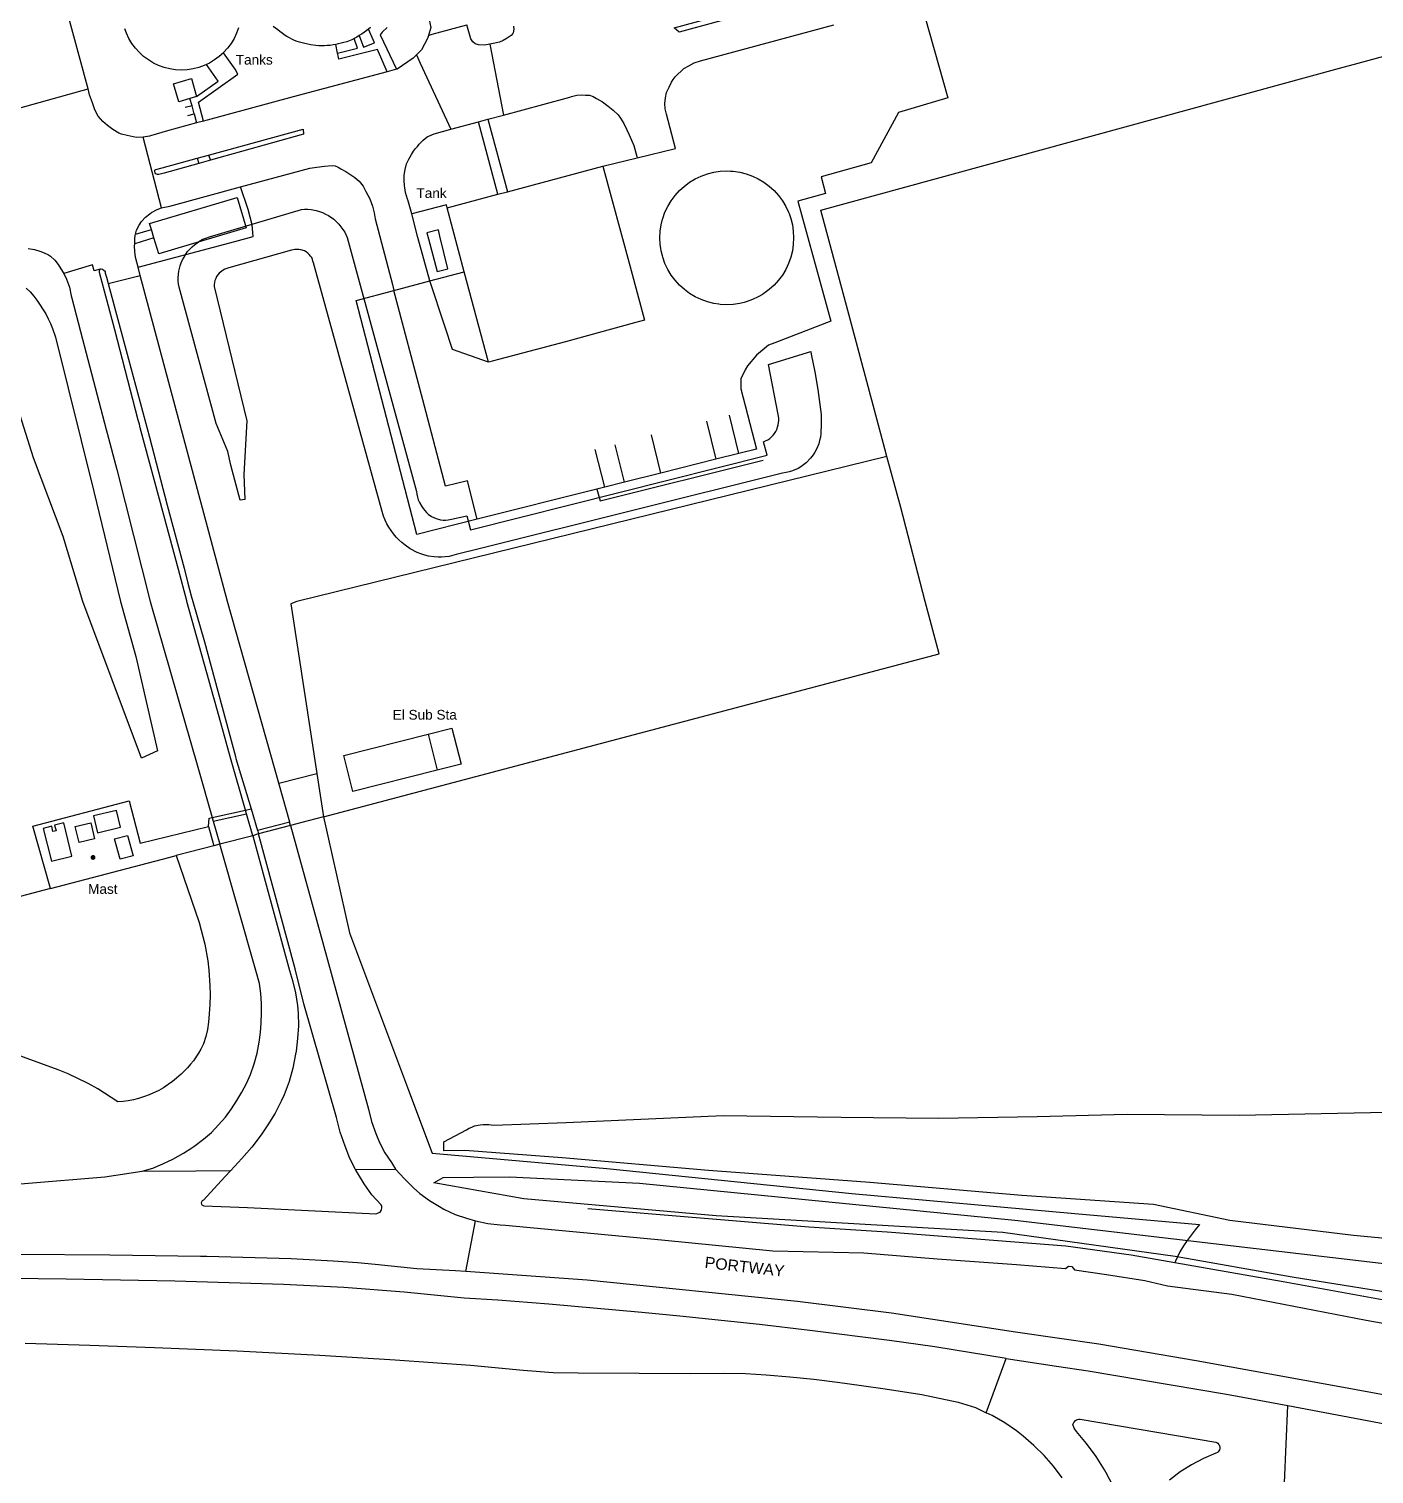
# Model space of a CAD drawing. Header units: millimetres. Extents: x 111502 to 977541, y 8702 to 1044108.
# Drawn here: x 488647.1 to 488854.7, y 240365.3 to 240588.4 of the extents above; entities that cross this region are included whole.
import ezdxf

# ---------------------------------------------------------------- set-up
doc = ezdxf.new("R2010")
doc.units = ezdxf.units.MM
doc.header["$LTSCALE"] = 0.25
doc.linetypes.add('DASHED2', pattern=[9.525, 6.35, -3.175])
doc.layers.add('E HVSS As Laid HV', color=10, linetype='Continuous')
doc.layers.add('X HVSS Site Background', color=8, linetype='Continuous')
doc.styles.add('OS Master Map$1$Standard', font='txt')

# ---------------------------------------------------------------- blocks, each defined once
blk = doc.blocks.new('OS Master Map$1$OSS9')
at = {"color": 8, "true_color": 0x707070, "const_width": 0.375, "flags": 128}
blk.add_lwpolyline([(0.188, 0), (0.181, 0.049), (0.162, 0.094), (0.133, 0.133), (0.094, 0.162), (0.049, 0.181), (0, 0.188), (-0.049, 0.181), (-0.094, 0.162), (-0.133, 0.133), (-0.162, 0.094), (-0.181, 0.049), (-0.188, 0), (-0.181, -0.049), (-0.162, -0.094), (-0.133, -0.133), (-0.094, -0.162), (-0.049, -0.181), (0, -0.188), (0.049, -0.181), (0.094, -0.162), (0.133, -0.133), (0.162, -0.094), (0.181, -0.049), (0.188, 0), (0.181, 0.049)], dxfattribs=at)
blk = doc.blocks.new('OS MAP 060722')
at = {"layer": 'X HVSS Site Background', "flags": 128}
for points in [[(-136.14, 1456.57), (-136.46, 1456.42), (-136.46, 1456.42), (-137.31, 1456.11), (-137.31, 1456.11), (-138.18, 1455.89), (-138.18, 1455.89), (-139.08, 1455.76), (-139.08, 1455.76), (-139.98, 1455.72), (-139.98, 1455.72), (-140.88, 1455.76), (-140.88, 1455.76), (-141.77, 1455.89), (-141.77, 1455.89), (-142.65, 1456.11), (-142.65, 1456.11), (-143.5, 1456.42), (-143.5, 1456.42), (-144.32, 1456.8), (-144.32, 1456.8), (-145.09, 1457.27), (-145.09, 1457.27), (-145.82, 1457.8), (-145.82, 1457.8), (-146.48, 1458.41), (-146.48, 1458.41), (-147.09, 1459.08), (-147.09, 1459.08), (-147.63, 1459.81), (-147.63, 1459.81), (-148.09, 1460.58), (-148.09, 1460.58), (-148.48, 1461.4), (-148.48, 1461.4), (-148.73, 1462.09)], [(-110.83, 1462.29), (-111.13, 1462.04)], [(-108.23, 1462.29), (-108.98, 1461.54), (-108.98, 1461.54), (-109.33, 1461.14), (-109.33, 1461.14), (-106.81, 1455.83)], [(-105.38, 1470.64), (-102.53, 1467.14), (-102.53, 1467.14), (-101.5, 1462.26), (-101.5, 1462.26), (-101.85, 1461.07)], [(-88.73, 1462.49), (-88.68, 1462.04), (-88.68, 1462.04), (-88.78, 1461.44), (-88.78, 1461.44), (-88.83, 1461.34), (-88.83, 1461.34), (-89.08, 1461.04), (-89.08, 1461.04), (-89.38, 1460.84), (-89.38, 1460.84), (-89.73, 1460.64), (-89.73, 1460.64), (-90.33, 1460.29), (-90.33, 1460.29), (-90.88, 1460.04), (-90.88, 1460.04), (-91.63, 1459.84), (-91.63, 1459.84), (-92.38, 1459.69)], [(-33.63, 1470.44), (-34.03, 1469.44), (-34.03, 1469.44), (-48.38, 1465.59), (-48.38, 1465.59), (-63.18, 1461.54), (-63.18, 1461.54), (-63.93, 1462.24), (-63.93, 1462.24), (-33.63, 1470.44)], [(-131.17, 1462.25), (-131.48, 1461.4), (-131.48, 1461.4), (-131.86, 1460.58), (-131.86, 1460.58), (-132.33, 1459.81), (-132.33, 1459.81), (-132.87, 1459.08), (-132.87, 1459.08), (-133.47, 1458.41), (-133.47, 1458.41), (-133.5, 1458.39)], [(-116.18, 1459.64), (-116.58, 1459.59), (-116.58, 1459.59), (-117.03, 1459.49), (-117.03, 1459.49), (-117.48, 1459.49), (-117.48, 1459.49), (-117.88, 1459.44), (-117.88, 1459.44), (-118.78, 1459.44), (-118.78, 1459.44), (-119.23, 1459.49), (-119.23, 1459.49), (-120.03, 1459.59), (-120.03, 1459.59), (-120.93, 1459.79), (-120.93, 1459.79), (-121.33, 1459.89), (-121.33, 1459.89), (-121.78, 1460.04), (-121.78, 1460.04), (-122.13, 1460.14), (-122.13, 1460.14), (-122.53, 1460.29), (-122.53, 1460.29), (-123.73, 1460.89), (-123.73, 1460.89), (-124.13, 1461.14), (-124.13, 1461.14), (-124.43, 1461.39), (-124.43, 1461.39), (-124.78, 1461.64), (-124.78, 1461.64), (-125.13, 1461.94), (-125.13, 1461.94), (-125.83, 1462.44)], [(-69.63, 1442.18), (-63.71, 1443.62), (-63.71, 1443.62), (-65.13, 1448.89), (-65.13, 1448.89), (-65.33, 1449.74), (-65.33, 1449.74), (-65.38, 1450.54), (-65.38, 1450.54), (-65.28, 1451.44), (-65.28, 1451.44), (-65.13, 1452.24), (-65.13, 1452.24), (-64.73, 1453.09), (-64.73, 1453.09), (-64.33, 1453.84), (-64.33, 1453.84), (-64.08, 1454.24), (-64.08, 1454.24), (-63.78, 1454.69), (-63.78, 1454.69), (-62.43, 1455.94), (-62.43, 1455.94), (-61.68, 1456.39), (-61.68, 1456.39), (-60.83, 1456.84), (-60.83, 1456.84), (-59.88, 1457.14), (-59.88, 1457.14), (-39.28, 1462.69)], [(-25.92, 1466.37), (-21.69, 1451.45)], [(-154.39, 1452.8), (-154.48, 1453.19), (-154.48, 1453.19), (-157.73, 1465.1)], [(-112.53, 1461.04), (-112.93, 1460.79), (-112.93, 1460.79), (-113.33, 1460.59)], [(-111.13, 1462.04), (-111.48, 1461.79), (-111.48, 1461.79), (-111.78, 1461.49), (-111.78, 1461.49), (-112.18, 1461.24), (-112.18, 1461.24), (-112.53, 1461.04)], [(-112.53, 1461.04), (-111.88, 1459.24), (-111.88, 1459.24), (-110.18, 1459.89), (-110.18, 1459.89), (-110.35, 1460.28), (-110.35, 1460.28), (-111.13, 1462.04)], [(-101.85, 1461.07), (-102, 1460.59), (-102, 1460.59), (-102.94, 1458.86), (-102.94, 1458.86), (-103.72, 1458.04)], [(-101.85, 1461.07), (-101.29, 1461.23), (-101.29, 1461.23), (-95.92, 1462.71)], [(-92.38, 1459.69), (-93.23, 1459.54), (-93.23, 1459.54), (-94.13, 1459.59), (-94.13, 1459.59), (-94.63, 1459.74), (-94.63, 1459.74), (-95.03, 1460.09), (-95.03, 1460.09), (-95.33, 1460.54), (-95.33, 1460.54), (-95.92, 1462.71)], [(-31.13, 1396.09), (-31.43, 1397.24), (-31.43, 1397.24), (-36.78, 1417.29), (-36.78, 1417.29), (-41.33, 1434.09), (-41.33, 1434.09), (1.32, 1445.79), (1.32, 1445.79), (38.72, 1455.99), (38.72, 1455.99), (41.62, 1456.79), (41.62, 1456.79), (63.92, 1462.84)], [(-113.33, 1460.59), (-113.68, 1460.39), (-113.68, 1460.39), (-114.48, 1460.09), (-114.48, 1460.09), (-114.93, 1459.99), (-114.93, 1459.99), (-115.33, 1459.84), (-115.33, 1459.84), (-115.78, 1459.74), (-115.78, 1459.74), (-116.18, 1459.64)], [(-115.89, 1458.34), (-116.18, 1459.64)], [(-115.89, 1458.34), (-112.81, 1459.1), (-112.81, 1459.1), (-113.33, 1460.59)], [(-108.23, 1455.45), (-109.74, 1458.88), (-109.74, 1458.88), (-115.68, 1457.4), (-115.68, 1457.4), (-115.79, 1457.9), (-115.79, 1457.9), (-115.89, 1458.34)], [(-92.38, 1459.69), (-90.3, 1448.76)], [(-137.64, 1451.61), (-134.32, 1454), (-134.32, 1454), (-136.14, 1456.57)], [(-136.6, 1447.84), (-137.36, 1450.74), (-137.36, 1450.74), (-131.29, 1455.1), (-131.29, 1455.1), (-131.7, 1455.85), (-131.7, 1455.85), (-133.5, 1458.39)], [(-133.5, 1458.39), (-134.14, 1457.8), (-134.14, 1457.8), (-134.87, 1457.27), (-134.87, 1457.27), (-135.64, 1456.8), (-135.64, 1456.8), (-136.14, 1456.57)], [(-103.72, 1458.04), (-104.21, 1457.53), (-104.21, 1457.53), (-106.7, 1455.86), (-106.7, 1455.86), (-106.81, 1455.83)], [(-103.72, 1458.04), (-103.15, 1456.8), (-103.15, 1456.8), (-98.43, 1446.58)], [(-138.67, 1451.31), (-140.41, 1450.8), (-140.41, 1450.8), (-141.23, 1453.58), (-141.23, 1453.58), (-138.45, 1454.39), (-138.45, 1454.39), (-137.64, 1451.61)], [(-108.23, 1455.45), (-122.73, 1451.59), (-122.73, 1451.59), (-136.6, 1447.84)], [(-106.81, 1455.83), (-108.23, 1455.45)], [(-165.07, 1449.82), (-154.39, 1452.8)], [(-145.88, 1445.34), (-146.88, 1445.29), (-146.88, 1445.29), (-147.43, 1445.39), (-147.43, 1445.39), (-148.38, 1445.59), (-148.38, 1445.59), (-149.23, 1445.84), (-149.23, 1445.84), (-149.63, 1445.99), (-149.63, 1445.99), (-150.58, 1446.54), (-150.58, 1446.54), (-151.38, 1447.14), (-151.38, 1447.14), (-152.13, 1447.79), (-152.13, 1447.79), (-152.83, 1448.59), (-152.83, 1448.59), (-153.03, 1448.94), (-153.03, 1448.94), (-153.38, 1449.74), (-153.38, 1449.74), (-153.73, 1450.64), (-153.73, 1450.64), (-154.18, 1451.89), (-154.18, 1451.89), (-154.39, 1452.8)], [(-138.34, 1450.2), (-139.41, 1449.91)], [(-137.64, 1451.61), (-138.67, 1451.31)], [(-138.34, 1450.2), (-138.67, 1451.31)], [(-138.01, 1448.97), (-138.34, 1450.2)], [(-90.3, 1448.76), (-84.23, 1450.39), (-84.23, 1450.39), (-80.03, 1451.54), (-80.03, 1451.54), (-79.78, 1451.64), (-79.78, 1451.64), (-78.98, 1451.84), (-78.98, 1451.84), (-78.18, 1451.89), (-78.18, 1451.89), (-77.63, 1451.84), (-77.63, 1451.84), (-77.03, 1451.84), (-77.03, 1451.84), (-76.43, 1451.64), (-76.43, 1451.64), (-75.93, 1451.34), (-75.93, 1451.34), (-74.98, 1450.79), (-74.98, 1450.79), (-74.13, 1450.14), (-74.13, 1450.14), (-73.33, 1449.54), (-73.33, 1449.54), (-72.58, 1448.79), (-72.58, 1448.79), (-72.23, 1448.29), (-72.23, 1448.29), (-71.73, 1447.44), (-71.73, 1447.44), (-71.23, 1446.49), (-71.23, 1446.49), (-70.88, 1445.74), (-70.88, 1445.74), (-70.18, 1444.09), (-70.18, 1444.09), (-69.68, 1442.39), (-69.68, 1442.39), (-69.63, 1442.18)], [(-21.69, 1451.45), (-29.3, 1449.18), (-29.3, 1449.18), (-33.54, 1441.41), (-33.54, 1441.41), (-41.24, 1439.24), (-41.24, 1439.24), (-40.61, 1436.67), (-40.61, 1436.67), (-44.83, 1435.49), (-44.83, 1435.49), (-39.76, 1416.97)], [(-139.01, 1448.71), (-138.01, 1448.97)], [(-138.01, 1448.97), (-137.64, 1447.56)], [(-136.6, 1447.84), (-137.64, 1447.56)], [(-98.43, 1446.58), (-94.13, 1447.73)], [(-94.13, 1447.73), (-92.68, 1448.12)], [(-91.13, 1436.55), (-94.13, 1447.73)], [(-92.68, 1448.12), (-90.3, 1448.76)], [(-92.68, 1448.12), (-89.68, 1436.94)], [(-137.64, 1447.56), (-142.13, 1446.34), (-142.13, 1446.34), (-144.78, 1445.54), (-144.78, 1445.54), (-144.93, 1445.49), (-144.93, 1445.49), (-145.88, 1445.34)], [(-135.8, 1442.6), (-121.18, 1446.59), (-121.18, 1446.59), (-121.13, 1445.84), (-121.13, 1445.84), (-135.52, 1441.79)], [(-104.45, 1433.53), (-105.03, 1435.69), (-105.03, 1435.69), (-105.08, 1435.79), (-105.08, 1435.79), (-105.38, 1436.84), (-105.38, 1436.84), (-105.58, 1437.89), (-105.58, 1437.89), (-105.63, 1438.69), (-105.63, 1438.69), (-105.63, 1439.49), (-105.63, 1439.49), (-105.43, 1440.39), (-105.43, 1440.39), (-105.23, 1441.24), (-105.23, 1441.24), (-104.88, 1441.94), (-104.88, 1441.94), (-104.48, 1442.69), (-104.48, 1442.69), (-104.18, 1443.19), (-104.18, 1443.19), (-103.88, 1443.59), (-103.88, 1443.59), (-103.53, 1443.94), (-103.53, 1443.94), (-103.28, 1444.29), (-103.28, 1444.29), (-102.68, 1444.89), (-102.68, 1444.89), (-102.08, 1445.39), (-102.08, 1445.39), (-100.98, 1445.89), (-100.98, 1445.89), (-98.43, 1446.58)], [(-143.06, 1434.43), (-145.88, 1445.34)], [(-137.32, 1441.29), (-142.63, 1439.79), (-142.63, 1439.79), (-143.48, 1439.57), (-143.48, 1439.57), (-143.66, 1439.59), (-143.66, 1439.59), (-143.81, 1439.65), (-143.81, 1439.65), (-143.92, 1439.72), (-143.92, 1439.72), (-144.03, 1439.83), (-144.03, 1439.83), (-144.1, 1439.95), (-144.1, 1439.95), (-144.11, 1440.07), (-144.11, 1440.07), (-144.09, 1440.26), (-144.09, 1440.26), (-144.05, 1440.33), (-144.05, 1440.33), (-143.95, 1440.39), (-143.95, 1440.39), (-142.98, 1440.64), (-142.98, 1440.64), (-137.55, 1442.12)], [(-137.55, 1442.12), (-135.8, 1442.6)], [(-137.55, 1442.12), (-137.32, 1441.29)], [(-135.52, 1441.79), (-137.32, 1441.29)], [(-135.8, 1442.6), (-135.52, 1441.79)], [(-130.89, 1437.67), (-120.18, 1440.59), (-120.18, 1440.59), (-119.08, 1440.74), (-119.08, 1440.74), (-117.93, 1440.89), (-117.93, 1440.89), (-116.73, 1440.99), (-116.73, 1440.99), (-116.28, 1440.94), (-116.28, 1440.94), (-115.78, 1440.74), (-115.78, 1440.74), (-115.38, 1440.49), (-115.38, 1440.49), (-114.63, 1440.04), (-114.63, 1440.04), (-113.23, 1439.14), (-113.23, 1439.14), (-112.58, 1438.59), (-112.58, 1438.59), (-111.93, 1437.79), (-111.93, 1437.79), (-111.53, 1436.99), (-111.53, 1436.99), (-110.93, 1435.84), (-110.93, 1435.84), (-110.48, 1434.69), (-110.48, 1434.69), (-110.23, 1433.69), (-110.23, 1433.69), (-110.08, 1432.74), (-110.08, 1432.74), (-107.43, 1422.64), (-107.43, 1422.64), (-107.18, 1421.7)], [(-74.93, 1440.89), (-69.63, 1442.18)], [(-74.93, 1440.89), (-70.8, 1425.53), (-70.8, 1425.53), (-68.53, 1417.09), (-68.53, 1417.09), (-70.08, 1416.69), (-70.08, 1416.69), (-80.73, 1413.79), (-80.73, 1413.79), (-91.03, 1411.04), (-91.03, 1411.04), (-92.58, 1410.64)], [(-89.68, 1436.94), (-74.93, 1440.89)], [(-51.87, 1420.28), (-52.83, 1419.94), (-52.83, 1419.94), (-53.13, 1419.85), (-53.13, 1419.85), (-53.81, 1419.69), (-53.81, 1419.69), (-54.81, 1419.54), (-54.81, 1419.54), (-55.82, 1419.49), (-55.82, 1419.49), (-56.84, 1419.54), (-56.84, 1419.54), (-57.04, 1419.58), (-57.04, 1419.58), (-57.84, 1419.69), (-57.84, 1419.69), (-58.82, 1419.94), (-58.82, 1419.94), (-59.77, 1420.28), (-59.77, 1420.28), (-60.69, 1420.71), (-60.69, 1420.71), (-61.56, 1421.23), (-61.56, 1421.23), (-62.37, 1421.84), (-62.37, 1421.84), (-63.12, 1422.52), (-63.12, 1422.52), (-63.8, 1423.27), (-63.8, 1423.27), (-64.41, 1424.08), (-64.41, 1424.08), (-64.93, 1424.95), (-64.93, 1424.95), (-65.36, 1425.87), (-65.36, 1425.87), (-65.7, 1426.82), (-65.7, 1426.82), (-65.76, 1427.06), (-65.76, 1427.06), (-65.95, 1427.8), (-65.95, 1427.8), (-66.01, 1428.2), (-66.01, 1428.2), (-66.1, 1428.8), (-66.1, 1428.8), (-66.15, 1429.82), (-66.15, 1429.82), (-66.1, 1430.83), (-66.1, 1430.83), (-65.95, 1431.83), (-65.95, 1431.83), (-65.73, 1432.72), (-65.73, 1432.72), (-65.7, 1432.81), (-65.7, 1432.81), (-65.36, 1433.77), (-65.36, 1433.77), (-64.93, 1434.68), (-64.93, 1434.68), (-64.41, 1435.55), (-64.41, 1435.55), (-63.8, 1436.36), (-63.8, 1436.36), (-63.12, 1437.11), (-63.12, 1437.11), (-62.37, 1437.79), (-62.37, 1437.79), (-62.13, 1437.97), (-62.13, 1437.97), (-61.56, 1438.4), (-61.56, 1438.4), (-60.69, 1438.92), (-60.69, 1438.92), (-59.77, 1439.35), (-59.77, 1439.35), (-58.82, 1439.69), (-58.82, 1439.69), (-57.84, 1439.94), (-57.84, 1439.94), (-56.84, 1440.09), (-56.84, 1440.09), (-55.82, 1440.14), (-55.82, 1440.14), (-55.27, 1440.11), (-55.27, 1440.11), (-54.81, 1440.09), (-54.81, 1440.09), (-53.81, 1439.94), (-53.81, 1439.94), (-52.83, 1439.69), (-52.83, 1439.69), (-51.87, 1439.35), (-51.87, 1439.35), (-50.96, 1438.92), (-50.96, 1438.92), (-50.09, 1438.4), (-50.09, 1438.4), (-49.28, 1437.79), (-49.28, 1437.79), (-48.53, 1437.11), (-48.53, 1437.11), (-47.85, 1436.36), (-47.85, 1436.36), (-47.24, 1435.55), (-47.24, 1435.55), (-46.72, 1434.68), (-46.72, 1434.68), (-46.29, 1433.77), (-46.29, 1433.77), (-46.21, 1433.57), (-46.21, 1433.57), (-45.95, 1432.81), (-45.95, 1432.81), (-45.7, 1431.83), (-45.7, 1431.83), (-45.55, 1430.83), (-45.55, 1430.83), (-45.5, 1429.82), (-45.5, 1429.82), (-45.55, 1428.8), (-45.55, 1428.8), (-45.7, 1427.8), (-45.7, 1427.8), (-45.95, 1426.82), (-45.95, 1426.82), (-46.29, 1425.87), (-46.29, 1425.87), (-46.72, 1424.95), (-46.72, 1424.95), (-47.24, 1424.08), (-47.24, 1424.08), (-47.85, 1423.27), (-47.85, 1423.27), (-48.53, 1422.52), (-48.53, 1422.52), (-49.28, 1421.84), (-49.28, 1421.84), (-50.09, 1421.23), (-50.09, 1421.23), (-50.33, 1421.09), (-50.33, 1421.09), (-50.96, 1420.71), (-50.96, 1420.71), (-51.87, 1420.28)], [(-146.66, 1425.29), (-131.73, 1429.23), (-131.73, 1429.23), (-128.9, 1430.04), (-128.9, 1430.04), (-129.09, 1431.83), (-129.09, 1431.83), (-129.7, 1434.18), (-129.7, 1434.18), (-130.89, 1437.67)], [(-143.06, 1434.43), (-142.88, 1434.49), (-142.88, 1434.49), (-142.03, 1434.64), (-142.03, 1434.64), (-141.78, 1434.69), (-141.78, 1434.69), (-130.89, 1437.67)], [(-98.98, 1434.44), (-91.13, 1436.55)], [(-91.13, 1436.55), (-89.68, 1436.94)], [(-147.08, 1430.37), (-146.93, 1430.99), (-146.93, 1430.99), (-146.53, 1431.79), (-146.53, 1431.79), (-146.13, 1432.34), (-146.13, 1432.34), (-145.53, 1432.99), (-145.53, 1432.99), (-144.88, 1433.54), (-144.88, 1433.54), (-144.58, 1433.74), (-144.58, 1433.74), (-143.73, 1434.19), (-143.73, 1434.19), (-143.06, 1434.43)], [(-144.61, 1431.11), (-144.89, 1432.01), (-144.89, 1432.01), (-131.37, 1436.05), (-131.37, 1436.05), (-129.97, 1431.38), (-129.97, 1431.38), (-143.49, 1427.33), (-143.49, 1427.33), (-144.22, 1429.8)], [(-130.18, 1389.44), (-130.93, 1389.34), (-130.93, 1389.34), (-132.38, 1394.74), (-132.38, 1394.74), (-132.83, 1396.84), (-132.83, 1396.84), (-134.63, 1401.14), (-134.63, 1401.14), (-140.33, 1422.19), (-140.33, 1422.19), (-140.43, 1422.69), (-140.43, 1422.69), (-140.48, 1423.19), (-140.48, 1423.19), (-140.48, 1423.69), (-140.48, 1423.69), (-140.38, 1424.69), (-140.38, 1424.69), (-140.18, 1425.49), (-140.18, 1425.49), (-140.03, 1425.94), (-140.03, 1425.94), (-139.83, 1426.44), (-139.83, 1426.44), (-139.58, 1426.84), (-139.58, 1426.84), (-139.33, 1427.29), (-139.33, 1427.29), (-139.03, 1427.69), (-139.03, 1427.69), (-138.68, 1428.09), (-138.68, 1428.09), (-138.33, 1428.44), (-138.33, 1428.44), (-137.98, 1428.74), (-137.98, 1428.74), (-137.58, 1429.04), (-137.58, 1429.04), (-137.13, 1429.34), (-137.13, 1429.34), (-136.68, 1429.59), (-136.68, 1429.59), (-136.23, 1429.79), (-136.23, 1429.79), (-135.63, 1429.99), (-135.63, 1429.99), (-121.48, 1434.19), (-121.48, 1434.19), (-120.98, 1434.24), (-120.98, 1434.24), (-120.48, 1434.24), (-120.48, 1434.24), (-119.98, 1434.19), (-119.98, 1434.19), (-119.18, 1434.04), (-119.18, 1434.04), (-118.68, 1433.89), (-118.68, 1433.89), (-118.23, 1433.74), (-118.23, 1433.74), (-117.73, 1433.49), (-117.73, 1433.49), (-117.28, 1433.29), (-117.28, 1433.29), (-116.48, 1432.69), (-116.48, 1432.69), (-116.03, 1432.29), (-116.03, 1432.29), (-115.68, 1431.94), (-115.68, 1431.94), (-115.38, 1431.54), (-115.38, 1431.54), (-115.08, 1431.09), (-115.08, 1431.09), (-114.78, 1430.69), (-114.78, 1430.69), (-114.43, 1429.89), (-114.43, 1429.89), (-103.73, 1390.69), (-103.73, 1390.69), (-103.68, 1390.24), (-103.68, 1390.24), (-103.53, 1389.79), (-103.53, 1389.79), (-103.43, 1389.39), (-103.43, 1389.39), (-103.23, 1388.99), (-103.23, 1388.99), (-102.88, 1388.34), (-102.88, 1388.34), (-102.68, 1388.04), (-102.68, 1388.04), (-102.18, 1387.44), (-102.18, 1387.44), (-101.93, 1387.19), (-101.93, 1387.19), (-101.38, 1386.79), (-101.38, 1386.79), (-100.68, 1386.49), (-100.68, 1386.49), (-99.98, 1386.29), (-99.98, 1386.29), (-99.58, 1386.24), (-99.58, 1386.24), (-99.23, 1386.24), (-99.23, 1386.24), (-98.83, 1386.29), (-98.83, 1386.29), (-98.28, 1386.39), (-98.28, 1386.39), (-95.95, 1386.93), (-95.95, 1386.93), (-95.35, 1384.75), (-95.35, 1384.75), (-49.61, 1396.3), (-49.61, 1396.3), (-50.13, 1398.34), (-50.13, 1398.34), (-49.83, 1398.49), (-49.83, 1398.49), (-49.48, 1398.64), (-49.48, 1398.64), (-49.18, 1398.84), (-49.18, 1398.84), (-48.68, 1399.34), (-48.68, 1399.34), (-48.43, 1399.64), (-48.43, 1399.64), (-48.23, 1399.94), (-48.23, 1399.94), (-48.08, 1400.24), (-48.08, 1400.24), (-47.88, 1400.94), (-47.88, 1400.94), (-47.78, 1401.64), (-47.78, 1401.64), (-47.78, 1401.99), (-47.78, 1401.99), (-47.88, 1402.54), (-47.88, 1402.54), (-49.37, 1410.28)], [(-98.98, 1434.44), (-99.1, 1434.91), (-99.1, 1434.91), (-104.45, 1433.53)], [(-96.33, 1424.59), (-98.98, 1434.44)], [(-101.66, 1423.17), (-103.48, 1429.89), (-103.48, 1429.89), (-104.45, 1433.53)], [(-147.2, 1428.91), (-147.18, 1429.29), (-147.18, 1429.29), (-147.18, 1429.74), (-147.18, 1429.74), (-147.13, 1430.19), (-147.13, 1430.19), (-147.08, 1430.37)], [(-144.22, 1429.8), (-147.2, 1428.91)], [(-147.08, 1430.37), (-144.61, 1431.11)], [(-144.22, 1429.8), (-144.61, 1431.11)], [(-101.83, 1429.64), (-100.53, 1424.64), (-100.53, 1424.64), (-98.88, 1425.04), (-98.88, 1425.04), (-100.08, 1430.09), (-100.08, 1430.09), (-100.33, 1431.07), (-100.33, 1431.07), (-102.09, 1430.61), (-102.09, 1430.61), (-101.83, 1429.64)], [(-163.63, 1428.19), (-162.68, 1428.04), (-162.68, 1428.04), (-161.83, 1427.74), (-161.83, 1427.74), (-161.18, 1427.49), (-161.18, 1427.49), (-160.48, 1427.19), (-160.48, 1427.19), (-160.18, 1426.99), (-160.18, 1426.99), (-159.53, 1426.39), (-159.53, 1426.39), (-159.03, 1425.69), (-159.03, 1425.69), (-158.33, 1424.64), (-158.33, 1424.64), (-158.16, 1424.31)], [(-146.66, 1425.29), (-147.03, 1426.64), (-147.03, 1426.64), (-147.13, 1427.19), (-147.13, 1427.19), (-147.18, 1427.74), (-147.18, 1427.74), (-147.23, 1428.54), (-147.23, 1428.54), (-147.2, 1428.91)], [(-49.37, 1410.28), (-42.87, 1412.26), (-42.87, 1412.26), (-42.78, 1411.84), (-42.78, 1411.84), (-42.23, 1409.14), (-42.23, 1409.14), (-41.78, 1406.39), (-41.78, 1406.39), (-41.23, 1402.54), (-41.23, 1402.54), (-41.23, 1400.64), (-41.23, 1400.64), (-41.28, 1400.09), (-41.28, 1400.09), (-41.33, 1399.59), (-41.33, 1399.59), (-41.38, 1399.04), (-41.38, 1399.04), (-41.53, 1398.54), (-41.53, 1398.54), (-41.63, 1398.04), (-41.63, 1398.04), (-41.98, 1397.19), (-41.98, 1397.19), (-42.23, 1396.74), (-42.23, 1396.74), (-42.48, 1396.34), (-42.48, 1396.34), (-42.88, 1395.79), (-42.88, 1395.79), (-43.58, 1395.09), (-43.58, 1395.09), (-44.38, 1394.49), (-44.38, 1394.49), (-44.78, 1394.24), (-44.78, 1394.24), (-45.68, 1393.84), (-45.68, 1393.84), (-46.18, 1393.69), (-46.18, 1393.69), (-46.63, 1393.59), (-46.63, 1393.59), (-47.23, 1393.49), (-47.23, 1393.49), (-93.62, 1381.93), (-93.62, 1381.93), (-97.58, 1380.94), (-97.58, 1380.94), (-98.68, 1380.64), (-98.68, 1380.64), (-99.28, 1380.59), (-99.28, 1380.59), (-99.83, 1380.54), (-99.83, 1380.54), (-100.38, 1380.54), (-100.38, 1380.54), (-100.98, 1380.59), (-100.98, 1380.59), (-101.83, 1380.69), (-101.83, 1380.69), (-102.43, 1380.84), (-102.43, 1380.84), (-103.03, 1381.04), (-103.03, 1381.04), (-103.58, 1381.24), (-103.58, 1381.24), (-104.68, 1381.84), (-104.68, 1381.84), (-105.48, 1382.39), (-105.48, 1382.39), (-105.98, 1382.79), (-105.98, 1382.79), (-106.43, 1383.19), (-106.43, 1383.19), (-106.83, 1383.64), (-106.83, 1383.64), (-107.28, 1384.14), (-107.28, 1384.14), (-107.98, 1385.14), (-107.98, 1385.14), (-108.28, 1385.69), (-108.28, 1385.69), (-108.53, 1386.24), (-108.53, 1386.24), (-108.78, 1386.84), (-108.78, 1386.84), (-109.03, 1387.59), (-109.03, 1387.59), (-119.58, 1425.94), (-119.58, 1425.94), (-119.68, 1426.24), (-119.68, 1426.24), (-119.78, 1426.49), (-119.78, 1426.49), (-119.88, 1426.79), (-119.88, 1426.79), (-120.08, 1426.99), (-120.08, 1426.99), (-120.28, 1427.24), (-120.28, 1427.24), (-120.48, 1427.44), (-120.48, 1427.44), (-120.73, 1427.64), (-120.73, 1427.64), (-120.98, 1427.79), (-120.98, 1427.79), (-121.58, 1427.99), (-121.58, 1427.99), (-121.88, 1428.04), (-121.88, 1428.04), (-122.48, 1428.04), (-122.48, 1428.04), (-122.98, 1427.94), (-122.98, 1427.94), (-132.68, 1425.19), (-132.68, 1425.19), (-133.28, 1424.99), (-133.28, 1424.99), (-133.53, 1424.84), (-133.53, 1424.84), (-133.98, 1424.54), (-133.98, 1424.54), (-134.18, 1424.34), (-134.18, 1424.34), (-134.58, 1423.84), (-134.58, 1423.84), (-134.68, 1423.54), (-134.68, 1423.54), (-134.83, 1423.24), (-134.83, 1423.24), (-134.93, 1422.64), (-134.93, 1422.64), (-134.93, 1422.29), (-134.93, 1422.29), (-129.88, 1401.59), (-129.88, 1401.59), (-130.38, 1393.29), (-130.38, 1393.29), (-130.18, 1389.44)], [(-152.53, 1424.99), (-153.45, 1424.71), (-153.45, 1424.71), (-153.7, 1425.64), (-153.7, 1425.64), (-158.16, 1424.31)], [(-158.16, 1424.31), (-157.73, 1423.44), (-157.73, 1423.44), (-157.28, 1422.19), (-157.28, 1422.19), (-156.98, 1420.89), (-156.98, 1420.89), (-156.88, 1420.49), (-156.88, 1420.49), (-155.23, 1414.19), (-155.23, 1414.19), (-151.59, 1400.23), (-151.59, 1400.23), (-151.44, 1399.66), (-151.44, 1399.66), (-149.98, 1394.04), (-149.98, 1394.04), (-144.8, 1373.69), (-144.8, 1373.69), (-137.43, 1348.14), (-137.43, 1348.14), (-135.24, 1340.37)], [(-130.1, 1341.5), (-132.39, 1349.58), (-132.39, 1349.58), (-134.18, 1355.89), (-134.18, 1355.89), (-139.15, 1373.69), (-139.15, 1373.69), (-139.13, 1373.79), (-139.13, 1373.79), (-140.43, 1378.63), (-140.43, 1378.63), (-142.68, 1386.99), (-142.68, 1386.99), (-146.33, 1400.49), (-146.33, 1400.49), (-146.48, 1401.07), (-146.48, 1401.07), (-146.64, 1401.69), (-146.64, 1401.69), (-150.28, 1415.64), (-150.28, 1415.64), (-152.63, 1424.49), (-152.63, 1424.49), (-152.63, 1424.74), (-152.63, 1424.74), (-152.58, 1424.89), (-152.58, 1424.89), (-152.53, 1424.99)], [(-152.53, 1424.99), (-152.38, 1425.04), (-152.38, 1425.04), (-152.18, 1424.99), (-152.18, 1424.99), (-152.03, 1424.89), (-152.03, 1424.89), (-151.98, 1424.79), (-151.98, 1424.79), (-151.88, 1424.74), (-151.88, 1424.74), (-151.78, 1424.59), (-151.78, 1424.59), (-151.73, 1424.39), (-151.73, 1424.39), (-151.53, 1423.74), (-151.53, 1423.74), (-151.27, 1422.78)], [(-151.27, 1422.78), (-146.33, 1424.03)], [(-146.33, 1424.03), (-146.66, 1425.29)], [(-124.97, 1345.66), (-132.88, 1373.69), (-132.88, 1373.69), (-146.33, 1424.03)], [(-107.18, 1421.7), (-101.66, 1423.17)], [(-101.66, 1423.17), (-96.33, 1424.59)], [(-99.34, 1416.17), (-101.66, 1423.17)], [(-92.58, 1410.64), (-96.33, 1424.59)], [(-163.93, 1422.04), (-163.33, 1421.49), (-163.33, 1421.49), (-162.78, 1420.84), (-162.78, 1420.84), (-162.28, 1420.19), (-162.28, 1420.19), (-160.93, 1418.09), (-160.93, 1418.09), (-160.53, 1417.34), (-160.53, 1417.34), (-160.18, 1416.59), (-160.18, 1416.59), (-159.88, 1415.84), (-159.88, 1415.84), (-159.43, 1414.49), (-159.43, 1414.49), (-153.48, 1390.69), (-153.48, 1390.69), (-149.38, 1373.69), (-149.38, 1373.69), (-147.03, 1365.19), (-147.03, 1365.19), (-143.68, 1350.64), (-143.68, 1350.64), (-146.13, 1349.49)], [(-151.27, 1422.78), (-148.13, 1411.09), (-148.13, 1411.09), (-144.93, 1399.04), (-144.93, 1399.04), (-142.18, 1388.54), (-142.18, 1388.54), (-139.58, 1378.81), (-139.58, 1378.81), (-138.98, 1376.54), (-138.98, 1376.54), (-138.48, 1374.59), (-138.48, 1374.59), (-138.23, 1373.69), (-138.23, 1373.69), (-136.43, 1367.49), (-136.43, 1367.49), (-131.66, 1349.76), (-131.66, 1349.76), (-131.58, 1349.44), (-131.58, 1349.44), (-129.24, 1341.69)], [(-94.36, 1386.38), (-103.63, 1384.04), (-103.63, 1384.04), (-113.03, 1420.14), (-113.03, 1420.14), (-107.18, 1421.7)], [(-102.73, 1404.83), (-107.18, 1421.7)], [(-39.76, 1416.97), (-48.4, 1413.63), (-48.4, 1413.63), (-49.39, 1413.24), (-49.39, 1413.24), (-51.23, 1411.69), (-51.23, 1411.69), (-52.61, 1410.05), (-52.61, 1410.05), (-53, 1409.45), (-53, 1409.45), (-53.63, 1408.04), (-53.63, 1408.04), (-53.66, 1406.5), (-53.66, 1406.5), (-51.25, 1397.21)], [(-146.13, 1349.49), (-155.18, 1373.69), (-155.18, 1373.69), (-158.23, 1383.74), (-158.23, 1383.74), (-162.83, 1395.84), (-162.83, 1395.84), (-168.48, 1413.69)], [(-92.58, 1410.64), (-98.16, 1412.6), (-98.16, 1412.6), (-99.34, 1416.17)], [(-94.36, 1386.38), (-95.81, 1392.34), (-95.81, 1392.34), (-99.21, 1391.51), (-99.21, 1391.51), (-102.73, 1404.83)], [(-58.97, 1401.54), (-57.49, 1395.65)], [(-53.94, 1396.54), (-55.42, 1402.43)], [(-66.01, 1393.51), (-67.43, 1399.41)], [(-74.63, 1391.34), (-76.12, 1397.13), (-76.12, 1397.13), (-76.12, 1397.14)], [(-71.63, 1392.1), (-73.05, 1397.87)], [(-53.94, 1396.54), (-57.49, 1395.65)], [(-51.25, 1397.21), (-53.94, 1396.54)], [(-31.13, 1396.09), (-122.18, 1373.69), (-122.18, 1373.69), (-123.08, 1373.34), (-123.08, 1373.34), (-122.88, 1371.99), (-122.88, 1371.99), (-119.09, 1347.12)], [(-118.08, 1340.44), (-23.03, 1365.59), (-23.03, 1365.59), (-25.18, 1373.69), (-25.18, 1373.69), (-28.98, 1388.19), (-28.98, 1388.19), (-31.13, 1396.09)], [(-75.9, 1391.02), (-75.35, 1389.24), (-75.35, 1389.24), (-50.21, 1395.52)], [(-57.49, 1395.65), (-66.01, 1393.51)], [(-71.63, 1392.1), (-74.63, 1391.34)], [(-66.01, 1393.51), (-71.63, 1392.1)], [(-75.9, 1391.02), (-94.36, 1386.38)], [(-74.63, 1391.34), (-75.9, 1391.02)], [(-140.78, 1334.49), (-137.23, 1324.14), (-137.23, 1324.14), (-136.38, 1320.79), (-136.38, 1320.79), (-135.93, 1318.24), (-135.93, 1318.24), (-135.78, 1316.79), (-135.78, 1316.79), (-135.58, 1314.44), (-135.58, 1314.44), (-135.53, 1312.99), (-135.53, 1312.99), (-135.58, 1311.49), (-135.58, 1311.49), (-135.68, 1310.04), (-135.68, 1310.04), (-135.83, 1308.79), (-135.83, 1308.79), (-135.98, 1307.64), (-135.98, 1307.64), (-136.23, 1306.54), (-136.23, 1306.54), (-136.58, 1305.44), (-136.58, 1305.44), (-136.98, 1304.59), (-136.98, 1304.59), (-137.33, 1303.99), (-137.33, 1303.99), (-138.13, 1302.79), (-138.13, 1302.79), (-138.58, 1302.29), (-138.58, 1302.29), (-139.03, 1301.74), (-139.03, 1301.74), (-140.03, 1300.74), (-140.03, 1300.74), (-140.73, 1300.14), (-140.73, 1300.14), (-141.38, 1299.59), (-141.38, 1299.59), (-142.03, 1299.14), (-142.03, 1299.14), (-142.73, 1298.64), (-142.73, 1298.64), (-143.48, 1298.24), (-143.48, 1298.24), (-144.98, 1297.54), (-144.98, 1297.54), (-145.83, 1297.24), (-145.83, 1297.24), (-146.63, 1296.99), (-146.63, 1296.99), (-147.38, 1296.79), (-147.38, 1296.79), (-148.18, 1296.64), (-148.18, 1296.64), (-148.98, 1296.54), (-148.98, 1296.54), (-149.78, 1296.49), (-149.78, 1296.49), (-152.9, 1298.5), (-152.9, 1298.5), (-154.36, 1299.31), (-154.36, 1299.31), (-157.48, 1300.77), (-157.48, 1300.77), (-159.02, 1301.41), (-159.02, 1301.41), (-167.03, 1304.36)], [(-101.93, 1353.19), (-98.23, 1354.14), (-98.23, 1354.14), (-96.83, 1348.59), (-96.83, 1348.59), (-100.53, 1347.64)], [(-100.53, 1347.64), (-113.53, 1344.39), (-113.53, 1344.39), (-114.93, 1349.94), (-114.93, 1349.94), (-101.93, 1353.19)], [(-101.93, 1353.19), (-100.53, 1347.64)], [(-124.97, 1345.66), (-119.09, 1347.12)], [(-123.28, 1339.64), (-124.97, 1345.66)], [(-119.09, 1347.12), (-118.08, 1340.44)], [(-160.18, 1329.38), (-162.92, 1339.01), (-162.92, 1339.01), (-148.03, 1342.92), (-148.03, 1342.92), (-146.33, 1336.38), (-146.33, 1336.38), (-135.81, 1338.95)], [(-152.94, 1338.01), (-149.39, 1338.84), (-149.39, 1338.84), (-150, 1341.42), (-150, 1341.42), (-153.54, 1340.59), (-153.54, 1340.59), (-152.94, 1338.01)], [(-135.24, 1340.37), (-130.1, 1341.5)], [(-135.07, 1339.77), (-129.93, 1340.9)], [(-130.1, 1341.5), (-129.24, 1341.69)], [(-129.93, 1340.9), (-130.1, 1341.5)], [(-128.98, 1337.54), (-129.93, 1340.9)], [(-129.24, 1341.69), (-128.23, 1338.34)], [(-156.88, 1334.39), (-158.16, 1339.52), (-158.16, 1339.52), (-159.55, 1339.18), (-159.55, 1339.18), (-159.34, 1338.31), (-159.34, 1338.31), (-159.81, 1338.19), (-159.81, 1338.19), (-160.01, 1339), (-160.01, 1339), (-161.3, 1338.68), (-161.3, 1338.68), (-160.04, 1333.61), (-160.04, 1333.61), (-156.88, 1334.39)], [(-155.77, 1336.5), (-156.36, 1338.97), (-156.36, 1338.97), (-153.98, 1339.53), (-153.98, 1339.53), (-153.39, 1337.07), (-153.39, 1337.07), (-155.77, 1336.5)], [(-135.81, 1338.95), (-135.71, 1340.26), (-135.71, 1340.26), (-135.24, 1340.37)], [(-135.81, 1338.95), (-134.98, 1336)], [(-135.24, 1340.37), (-135.07, 1339.77)], [(-135.07, 1339.77), (-134.08, 1336.24)], [(-123.28, 1339.64), (-128.23, 1338.34)], [(-128.23, 1338.34), (-128.19, 1338.22), (-128.19, 1338.22), (-128.08, 1337.84)], [(-123.14, 1339.14), (-128.08, 1337.84)], [(-123.14, 1339.14), (-123.24, 1339.5), (-123.24, 1339.5), (-123.28, 1339.64)], [(-118.08, 1340.44), (-120.43, 1339.84), (-120.43, 1339.84), (-123.14, 1339.14)], [(-123.14, 1339.14), (-118.18, 1320.99), (-118.18, 1320.99), (-111.13, 1295.34), (-111.13, 1295.34), (-110.63, 1293.44), (-110.63, 1293.44), (-109.98, 1291.59), (-109.98, 1291.59), (-109.43, 1290.19), (-109.43, 1290.19), (-108.58, 1288.59), (-108.58, 1288.59), (-107.58, 1287.09), (-107.58, 1287.09), (-106.93, 1286.09)], [(-118.08, 1340.44), (-114.03, 1322.54), (-114.03, 1322.54), (-104.92, 1298.27), (-104.92, 1298.27), (-101.28, 1288.54), (-101.28, 1288.54), (-74.33, 1286.19), (-74.33, 1286.19), (-36.53, 1282.34), (-36.53, 1282.34), (-2.08, 1279.24), (-2.08, 1279.24), (17.12, 1277.54), (17.12, 1277.54), (16.47, 1276.74), (16.47, 1276.74), (15.22, 1275.09), (15.22, 1275.09), (14.67, 1274.24), (14.67, 1274.24), (14.12, 1273.34), (14.12, 1273.34), (13.42, 1271.89), (13.42, 1271.89), (13.35, 1271.66)], [(-148.3, 1337.6), (-147.45, 1334.45), (-147.45, 1334.45), (-149.46, 1333.91), (-149.46, 1333.91), (-150.31, 1337.05), (-150.31, 1337.05), (-148.3, 1337.6)], [(-146.05, 1285.75), (-144.42, 1286.25), (-144.42, 1286.25), (-142.84, 1286.88), (-142.84, 1286.88), (-141.3, 1287.62), (-141.3, 1287.62), (-139.65, 1288.53), (-139.65, 1288.53), (-138.38, 1289.36), (-138.38, 1289.36), (-138.07, 1289.56), (-138.07, 1289.56), (-136.57, 1290.7), (-136.57, 1290.7), (-135.36, 1291.75), (-135.36, 1291.75), (-134.24, 1292.9), (-134.24, 1292.9), (-133.2, 1294.12), (-133.2, 1294.12), (-132.25, 1295.4), (-132.25, 1295.4), (-131.41, 1296.66), (-131.41, 1296.66), (-130.64, 1297.96), (-130.64, 1297.96), (-129.95, 1299.31), (-129.95, 1299.31), (-129.35, 1300.69), (-129.35, 1300.69), (-128.77, 1302.32), (-128.77, 1302.32), (-128.3, 1303.98), (-128.3, 1303.98), (-127.98, 1305.67), (-127.98, 1305.67), (-127.79, 1307.16), (-127.79, 1307.16), (-127.67, 1308.66), (-127.67, 1308.66), (-127.61, 1310.16), (-127.61, 1310.16), (-127.63, 1311.66), (-127.63, 1311.66), (-127.73, 1313.19), (-127.73, 1313.19), (-127.95, 1314.71), (-127.95, 1314.71), (-128.52, 1316.73), (-128.52, 1316.73), (-134.08, 1336.24)], [(-134.08, 1336.24), (-134.98, 1336)], [(-128.98, 1337.54), (-134.08, 1336.24)], [(-128.98, 1337.54), (-123.33, 1316.74), (-123.33, 1316.74), (-122.83, 1315.19), (-122.83, 1315.19), (-122.38, 1313.29), (-122.38, 1313.29), (-122.08, 1311.34), (-122.08, 1311.34), (-121.98, 1310.14), (-121.98, 1310.14), (-121.93, 1308.19), (-121.93, 1308.19), (-122.08, 1306.24), (-122.08, 1306.24), (-122.28, 1304.29), (-122.28, 1304.29), (-122.38, 1303.84), (-122.38, 1303.84), (-122.78, 1301.69), (-122.78, 1301.69), (-123.38, 1299.59), (-123.38, 1299.59), (-124.13, 1297.54), (-124.13, 1297.54), (-124.58, 1296.59), (-124.58, 1296.59), (-125.53, 1294.74), (-125.53, 1294.74), (-126.63, 1292.94), (-126.63, 1292.94), (-127.68, 1291.39), (-127.68, 1291.39), (-129.13, 1289.49), (-129.13, 1289.49), (-130.68, 1287.74), (-130.68, 1287.74), (-132.38, 1285.87)], [(-128.08, 1337.84), (-128.28, 1337.79), (-128.28, 1337.79), (-128.98, 1337.54)], [(-113.12, 1286.04), (-113.98, 1287.74), (-113.98, 1287.74), (-114.73, 1289.64), (-114.73, 1289.64), (-115.48, 1291.79), (-115.48, 1291.79), (-116.03, 1294.04), (-116.03, 1294.04), (-121.08, 1311.59), (-121.08, 1311.59), (-122.43, 1316.99), (-122.43, 1316.99), (-128.08, 1337.84)], [(-160.18, 1329.38), (-141.93, 1334.19), (-141.93, 1334.19), (-140.78, 1334.49)], [(-134.98, 1336), (-140.78, 1334.49)], [(-160.18, 1329.38), (-175.81, 1325.26)], [(-99.48, 1290.29), (-95.98, 1292.14), (-95.98, 1292.14), (-95.58, 1292.39), (-95.58, 1292.39), (-95.18, 1292.54), (-95.18, 1292.54), (-94.78, 1292.74), (-94.78, 1292.74), (-93.88, 1292.94), (-93.88, 1292.94), (-93.43, 1292.99), (-93.43, 1292.99), (-92.53, 1292.99), (-92.53, 1292.99), (-91.83, 1292.89), (-91.83, 1292.89), (-80.63, 1293.29), (-80.63, 1293.29), (-56.38, 1294.34), (-56.38, 1294.34), (-38.18, 1294.09), (-38.18, 1294.09), (-23.13, 1293.94), (-23.13, 1293.94), (-7.93, 1294.19), (-7.93, 1294.19), (5.97, 1294.59), (5.97, 1294.59), (23.27, 1294.39), (23.27, 1294.39), (46.07, 1294.89)], [(55.57, 1274.44), (40.92, 1275.84), (40.92, 1275.84), (21.82, 1278.14), (21.82, 1278.14), (10.02, 1280.64), (10.02, 1280.64), (-10.28, 1281.99), (-10.28, 1281.99), (-33.73, 1284.04), (-33.73, 1284.04), (-58.63, 1285.89), (-58.63, 1285.89), (-81.23, 1287.84), (-81.23, 1287.84), (-96.23, 1288.94), (-96.23, 1288.94), (-99.48, 1288.89), (-99.48, 1288.89), (-99.48, 1290.29)], [(-164.91, 1283.82), (-164.18, 1283.87), (-164.18, 1283.87), (-151.82, 1284.89), (-151.82, 1284.89), (-146.05, 1285.75)], [(-146.05, 1285.75), (-137.77, 1285.82), (-137.77, 1285.82), (-132.38, 1285.87)], [(-132.38, 1285.87), (-133.28, 1284.89), (-133.28, 1284.89), (-136.58, 1281.29), (-136.58, 1281.29), (-136.78, 1281.19), (-136.78, 1281.19), (-136.93, 1280.89), (-136.93, 1280.89), (-136.88, 1280.69), (-136.88, 1280.69), (-136.83, 1280.59), (-136.83, 1280.59), (-136.53, 1280.44), (-136.53, 1280.44), (-129.78, 1280.14), (-129.78, 1280.14), (-109.98, 1279.19), (-109.98, 1279.19), (-109.33, 1279.44), (-109.33, 1279.44), (-109.18, 1279.69), (-109.18, 1279.69), (-109.13, 1279.84), (-109.13, 1279.84), (-109.08, 1280.04), (-109.08, 1280.04), (-109.08, 1280.29), (-109.08, 1280.29), (-109.18, 1280.59), (-109.18, 1280.59), (-110.58, 1282.14), (-110.58, 1282.14), (-111.33, 1283.14), (-111.33, 1283.14), (-111.78, 1283.79), (-111.78, 1283.79), (-112.83, 1285.49), (-112.83, 1285.49), (-113.08, 1285.94), (-113.08, 1285.94), (-113.12, 1286.04)], [(-113.12, 1286.04), (-106.93, 1286.09)], [(-106.93, 1286.09), (-105.58, 1284.59), (-105.58, 1284.59), (-104.18, 1283.19), (-104.18, 1283.19), (-103.18, 1282.34), (-103.18, 1282.34), (-101.68, 1281.24), (-101.68, 1281.24), (-100.18, 1280.29), (-100.18, 1280.29), (-99.48, 1279.89), (-99.48, 1279.89), (-97.73, 1279.09), (-97.73, 1279.09), (-95.98, 1278.49), (-95.98, 1278.49), (-94.58, 1278.09)], [(-101.03, 1283.99), (-99.58, 1284.79), (-99.58, 1284.79), (-94.93, 1284.84), (-94.93, 1284.84), (-89.33, 1284.89), (-89.33, 1284.89), (-69.28, 1283.94), (-69.28, 1283.94), (-11.38, 1278.19), (-11.38, 1278.19), (136.72, 1260.84)], [(71.26, 1263.01), (31.43, 1269.43), (31.43, 1269.43), (13.37, 1272.59), (13.37, 1272.59), (-13.21, 1276.31), (-13.21, 1276.31), (-57.44, 1278.85), (-57.44, 1278.85), (-87.13, 1281.49), (-87.13, 1281.49), (-101.03, 1283.99)], [(-96.08, 1270.26), (-94.58, 1278.09)], [(-94.58, 1278.09), (-92.68, 1277.69), (-92.68, 1277.69), (-90.78, 1277.49), (-90.78, 1277.49), (-89.98, 1277.44), (-89.98, 1277.44), (-65.88, 1275.19), (-65.88, 1275.19), (-48.73, 1273.49), (-48.73, 1273.49), (-34.69, 1273.14), (-34.69, 1273.14), (-23.37, 1272.25), (-23.37, 1272.25), (-11.12, 1271.36), (-11.12, 1271.36), (-3.55, 1270.75), (-3.55, 1270.75), (-3.09, 1271.11), (-3.09, 1271.11), (-2.57, 1271.08), (-2.57, 1271.08), (-2.13, 1270.52), (-2.13, 1270.52), (2.78, 1269.82), (2.78, 1269.82), (8.71, 1268.88), (8.71, 1268.88), (12.22, 1268.09), (12.22, 1268.09), (22.11, 1266.78), (22.11, 1266.78), (42.88, 1262.78), (42.88, 1262.78), (61.52, 1259.43)], [(-77.27, 1280.02), (-43.14, 1277.19), (-43.14, 1277.19), (-31.06, 1276.38), (-31.06, 1276.38), (-3.48, 1274.24), (-3.48, 1274.24), (6.58, 1272.84), (6.58, 1272.84), (13.35, 1271.66)], [(-136.07, 1272.6), (-137.04, 1272.62), (-137.04, 1272.62), (-151.03, 1272.81), (-151.03, 1272.81), (-164.98, 1272.91)], [(-112.83, 1271.6), (-116.57, 1271.9), (-116.57, 1271.9), (-123.05, 1272.24), (-123.05, 1272.24), (-136.07, 1272.6)], [(-96.08, 1270.26), (-97.68, 1270.37), (-97.68, 1270.37), (-103.64, 1270.7), (-103.64, 1270.7), (-110.1, 1271.38), (-110.1, 1271.38), (-112.83, 1271.6)], [(13.35, 1271.66), (30.05, 1268.74), (30.05, 1268.74), (56.65, 1263.9), (56.65, 1263.9), (91.42, 1258.54), (91.42, 1258.54), (127.07, 1253.55), (127.07, 1253.55), (142.96, 1251.26)], [(-12.68, 1256.84), (-23.73, 1258.64), (-23.73, 1258.64), (-30.73, 1259.64), (-30.73, 1259.64), (-42.98, 1261.19), (-42.98, 1261.19), (-50.78, 1262.09), (-50.78, 1262.09), (-63.08, 1263.39), (-63.08, 1263.39), (-68.93, 1263.94), (-68.93, 1263.94), (-83.28, 1265.24), (-83.28, 1265.24), (-91.13, 1265.84), (-91.13, 1265.84), (-96.34, 1266.19), (-96.34, 1266.19), (-105.63, 1267.08), (-105.63, 1267.08), (-114.92, 1267.8), (-114.92, 1267.8), (-124.24, 1268.28), (-124.24, 1268.28), (-132.62, 1268.55), (-132.62, 1268.55), (-141.01, 1268.78), (-141.01, 1268.78), (-149.4, 1268.97), (-149.4, 1268.97), (-157.79, 1269.1), (-157.79, 1269.1), (-170.82, 1269.25)], [(69.87, 1246.79), (38.77, 1252.49), (38.77, 1252.49), (16.62, 1256.49), (16.62, 1256.49), (1.62, 1259.09), (1.62, 1259.09), (-11.28, 1260.94), (-11.28, 1260.94), (-30.38, 1263.84), (-30.38, 1263.84), (-44.93, 1265.64), (-44.93, 1265.64), (-77.38, 1268.94), (-77.38, 1268.94), (-96.08, 1270.26)], [(-164.12, 1259.22), (-154.14, 1258.93), (-154.14, 1258.93), (-144.15, 1258.57), (-144.15, 1258.57), (-131.37, 1258.02), (-131.37, 1258.02), (-118.6, 1257.35), (-118.6, 1257.35), (-106.98, 1256.67), (-106.98, 1256.67), (-95.38, 1255.81), (-95.38, 1255.81), (-87.26, 1255.06), (-87.26, 1255.06), (-82.6, 1254.69), (-82.6, 1254.69), (-78.74, 1254.62), (-78.74, 1254.62), (-69.32, 1254.59), (-69.32, 1254.59), (-61.41, 1254.55), (-61.41, 1254.55), (-56.14, 1254.6), (-56.14, 1254.6), (-52.95, 1254.52), (-52.95, 1254.52), (-49.75, 1254.34), (-49.75, 1254.34), (-46.07, 1254.05), (-46.07, 1254.05), (-42.39, 1253.66), (-42.39, 1253.66), (-38.72, 1253.18), (-38.72, 1253.18), (-35.05, 1252.67), (-35.05, 1252.67), (-31.39, 1252.15), (-31.39, 1252.15), (-25.72, 1251.31), (-25.72, 1251.31), (-20.12, 1250.11), (-20.12, 1250.11), (-17.42, 1249.28), (-17.42, 1249.28), (-15.79, 1248.49)], [(-15.79, 1248.49), (-12.68, 1256.84)], [(-12.68, 1256.84), (-4.93, 1255.68), (-4.93, 1255.68), (-0.03, 1254.94), (-0.03, 1254.94), (21.02, 1251.39), (21.02, 1251.39), (22.42, 1251.13), (22.42, 1251.13), (30.76, 1249.58)], [(30.25, 1237.67), (30.76, 1249.58)], [(30.76, 1249.58), (46.82, 1246.59)], [(-4.08, 1238.44), (-5.38, 1240.24), (-5.38, 1240.24), (-6.83, 1241.89), (-6.83, 1241.89), (-8.43, 1243.44), (-8.43, 1243.44), (-10.08, 1244.89), (-10.08, 1244.89), (-11.13, 1245.69), (-11.13, 1245.69), (-12.93, 1246.94), (-12.93, 1246.94), (-14.88, 1248.04), (-14.88, 1248.04), (-15.79, 1248.49)], [(3.82, 1237.14), (2.67, 1239.29), (2.67, 1239.29), (2.47, 1239.69), (2.47, 1239.69), (1.17, 1241.74), (1.17, 1241.74), (-0.28, 1243.74), (-0.28, 1243.74), (-1.83, 1245.59), (-1.83, 1245.59), (-2.23, 1246.09), (-2.23, 1246.09), (-2.43, 1246.69), (-2.43, 1246.69), (-2.28, 1246.99), (-2.28, 1246.99), (-1.98, 1247.29), (-1.98, 1247.29), (-1.83, 1247.39), (-1.83, 1247.39), (-1.68, 1247.44), (-1.68, 1247.44), (-1.48, 1247.49), (-1.48, 1247.49), (-1.28, 1247.49), (-1.28, 1247.49), (19.67, 1243.94), (19.67, 1243.94), (19.82, 1243.89), (19.82, 1243.89), (19.97, 1243.79), (19.97, 1243.79), (20.07, 1243.64), (20.07, 1243.64), (20.17, 1243.54), (20.17, 1243.54), (20.22, 1243.39), (20.22, 1243.39), (20.25, 1243.28), (20.25, 1243.28), (20.27, 1243.19), (20.27, 1243.19), (20.27, 1242.89), (20.27, 1242.89), (20.22, 1242.74), (20.22, 1242.74), (20.02, 1242.44), (20.02, 1242.44), (19.92, 1242.34), (19.92, 1242.34), (19.67, 1242.24), (19.67, 1242.24), (17.77, 1241.44), (17.77, 1241.44), (15.92, 1240.44), (15.92, 1240.44), (14.17, 1239.34), (14.17, 1239.34), (12.52, 1238.09)]]:
    blk.add_lwpolyline(points, dxfattribs=at)
at = {"layer": 'X HVSS Site Background'}
blk.add_blockref('OS Master Map$1$OSS9', (-153.63, 1334.19), dxfattribs=at)
at = {"layer": 'X HVSS Site Background', "char_height": 1.5, "attachment_point": 7, "style": 'OS Master Map$1$Standard'}
for s, insert in [('{\\farial|b0|i0|c0|p34;Tanks}', (-131.6, 1456.53)), ('{\\farial|b0|i0|c0|p34;Tank}', (-103.71, 1435.95)), ('{\\farial|b0|i0|c0|p34;El Sub Sta}', (-107.38, 1355.44)), ('{\\farial|b0|i0|c0|p34;Mast}', (-154.39, 1328.55))]:
    blk.add_mtext(s, dxfattribs=dict(at, insert=insert))
at = {"layer": 'X HVSS Site Background', "insert": (-53.06, 1271.02), "char_height": 1.75, "attachment_point": 5, "rotation": 353.6, "style": 'OS Master Map$1$Standard'}
blk.add_mtext('{\\farial|b0|i0|c0|p34;PORTWAY}', dxfattribs=at)

msp = doc.modelspace()

# ---------------------------------------------------------------- linework, layer by layer
at = {"lineweight": 0}
msp.add_circle((488727.82, 239008.33), 11388.42, dxfattribs=at)

# ---------------------------------------------------------------- block references
at = {"layer": 'E HVSS As Laid HV', "linetype": 'DASHED2', "lineweight": 0}
msp.add_blockref('OS MAP 060722', (488810.58, 239126.31), dxfattribs=at)
at = {"layer": 'X HVSS Site Background', "lineweight": 0}
msp.add_blockref('OS Master Map$1$OSS9', (488656.95, 240460.5), dxfattribs=at)

doc.saveas('drawing.dxf')
